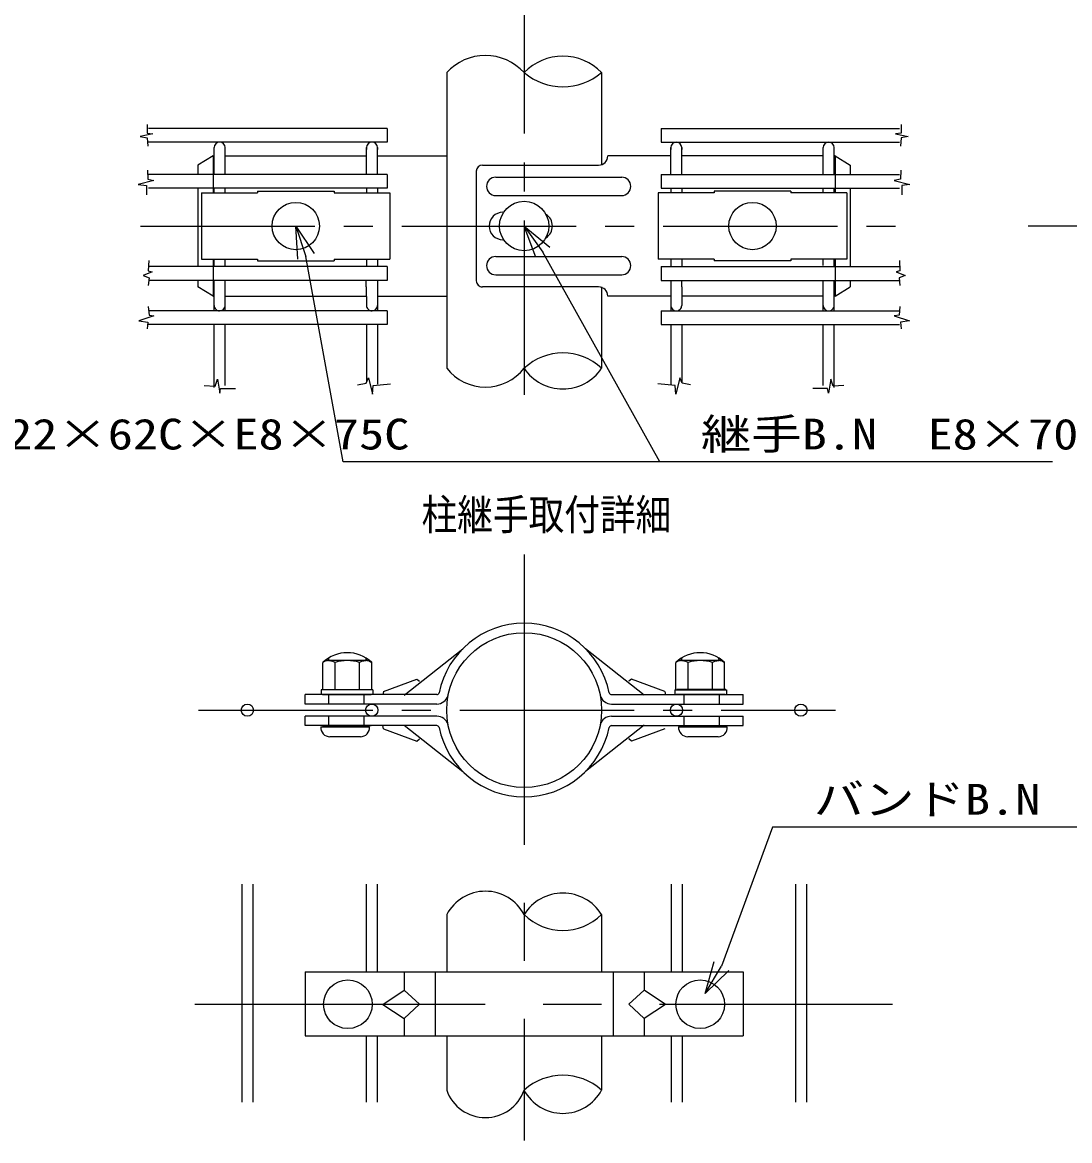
# Model space of a CAD drawing. Units: millimetres, scale not verified. Extents: x -2970 to 2970, y -2100 to 2100.
# Drawn here: x 1084 to 2229, y -261 to 962 of the extents above; entities that cross this region are included whole.
import ezdxf
from ezdxf.enums import TextEntityAlignment as Align

# ---------------------------------------------------------------- set-up
doc = ezdxf.new("R2010")
doc.units = ezdxf.units.MM
doc.header["$LTSCALE"] = 10
doc.linetypes.add('USER1', pattern=[28.575, 19.05, -3.175, 3.175, -3.175])
doc.linetypes.add('USER3', pattern=[50.8, 31.75, -6.35, 6.35, -6.35])
for name, color, linetype, lineweight in [('0-0_1', 7, 'Continuous', 25), ('0-1_0', 7, 'Continuous', 25), ('0-3_2', 7, 'Continuous', 25), ('0-4_EXTCNT-L', 1, 'Continuous', 25)]:
    doc.layers.add(name, color=color, linetype=linetype, lineweight=lineweight)
doc.styles.add('ＭＳ ゴシック', font='')
doc.styles.get('ＭＳ ゴシック').set_extended_font_data('MS Gothic')

# ---------------------------------------------------------------- blocks, each defined once
blk = doc.blocks.new('_Open30')
at = {"layer": '0-1_0', "color": 4}
blk.add_line((0, 0), (-10, 0), dxfattribs=at)
blk.add_lwpolyline([(-10, 2.679), (0, 0), (-10, -2.679)], dxfattribs=at)

msp = doc.modelspace()

# ---------------------------------------------------------------- linework, layer by layer
at = {"layer": '0-0_1', "color": 4, "linetype": 'USER1'}
for p, q in [((1632.85, 1316.46), (1632.85, 547.48)), ((1213.39, 739.06), (2059.56, 739.06)), ((2557.6, 739.06), (2184.1, 739.06)), ((1276.84, 209.59), (1973.39, 209.59))]:
    msp.add_line(p, q, dxfattribs=at)
at = {"layer": '0-0_1', "color": 4}
for p, q in [((1220.47, 850.22), (1220.47, 840.69)), ((2045.23, 850.22), (2045.23, 840.69)), ((1220.47, 840.69), (1226.67, 839.73)), ((1220.47, 835.44), (1221.42, 826.39)), ((2045.23, 840.69), (2039.04, 839.73)), ((2039.04, 839.73), (2052.86, 836.87)), ((2045.23, 835.44), (2044.28, 826.39)), ((2052.86, 836.87), (2045.23, 835.44)), ((2044.76, 800.17), (2044.28, 790.16)), ((1210.94, 784.44), (1219.99, 783.49)), ((1219.99, 783.49), (1219.99, 773)), ((2044.28, 790.16), (2037.61, 788.73)), ((2037.61, 788.73), (2054.77, 784.44)), ((2054.77, 784.44), (2045.71, 783.49)), ((2045.71, 783.49), (2045.71, 773)), ((2043.33, 701.5), (2043.8, 690.06)), ((1293.85, 694.62), (1293.85, 694.9)), ((1305.85, 694.62), (1305.85, 694.9)), ((1460.51, 694.9), (1460.51, 694.62)), ((1472.51, 694.9), (1472.51, 694.62)), ((1793.19, 694.9), (1793.19, 694.62)), ((1805.19, 694.9), (1805.19, 694.62)), ((1959.86, 694.62), (1959.86, 694.9)), ((1971.86, 694.62), (1971.86, 694.9)), ((2043.8, 690.06), (2039.51, 689.1)), ((2039.51, 689.1), (2049.52, 684.81)), ((1222.85, 682.43), (1221.9, 673.85)), ((2049.52, 684.81), (2042.85, 682.43)), ((2042.85, 682.43), (2043.8, 673.85)), ((1221.9, 650.97), (1222.85, 641.44)), ((2043.8, 650.97), (2042.85, 641.44)), ((1222.85, 641.44), (1228.1, 640.96)), ((2042.85, 641.44), (2037.61, 640.96)), ((2037.61, 640.96), (2054.29, 635.24)), ((1221.42, 633.81), (1220.47, 626.66)), ((2054.29, 635.24), (2044.28, 633.81)), ((2044.28, 633.81), (2045.23, 626.66)), ((1283.11, 564.59), (1295.02, 563.74)), ((1295.02, 563.74), (1297.58, 571.4)), ((1297.58, 571.4), (1300.13, 556.08)), ((1466.96, 555.23), (1467.81, 564.59)), ((1467.81, 564.59), (1486.54, 566.29)), ((1797.89, 564.59), (1779.17, 566.29)), ((1798.75, 555.23), (1797.89, 564.59)), ((1803, 573.1), (1798.75, 555.23)), ((1805.55, 567.14), (1803, 573.1)), ((1814.92, 565.44), (1805.55, 567.14)), ((1970.68, 563.74), (1968.13, 571.4)), ((1982.6, 564.59), (1970.68, 563.74)), ((1300.13, 556.08), (1300.98, 561.18)), ((1300.98, 561.18), (1317.15, 561.18)), ((1964.72, 561.18), (1948.55, 561.18))]:
    msp.add_line(p, q, dxfattribs=at)
at = {"layer": '0-0_1'}
for p, q in [((1483.18, 845.87), (1222.24, 845.87)), ((1483.18, 845.87), (1483.18, 830.87)), ((1782.52, 845.87), (2043.46, 845.87)), ((1782.52, 845.87), (1782.52, 830.87)), ((1483.18, 830.87), (1222.24, 830.87)), ((1293.85, 795.46), (1293.85, 824.87)), ((1293.85, 822.77), (1293.85, 824.87)), ((1305.85, 795.46), (1305.85, 824.88)), ((1305.85, 822.86), (1305.85, 824.87)), ((1460.51, 824.87), (1460.51, 822.86)), ((1472.51, 824.87), (1472.51, 822.77)), ((1782.52, 830.87), (2043.46, 830.87)), ((1793.19, 824.87), (1793.19, 822.77)), ((1805.19, 824.87), (1805.19, 822.86)), ((1959.86, 795.45), (1959.86, 824.88)), ((1959.86, 822.86), (1959.86, 824.87)), ((1971.86, 822.77), (1971.86, 824.87)), ((1971.86, 795.45), (1971.86, 824.87)), ((1292.85, 815.73), (1293.85, 815.73)), ((1305.85, 815.73), (1460.51, 815.73)), ((1472.51, 815.73), (1548.19, 815.73)), ((1793.19, 815.73), (1724.25, 815.73)), ((1959.86, 815.73), (1805.19, 815.73)), ((1972.85, 815.73), (1971.86, 815.73)), ((1305.85, 795.46), (1222.24, 795.45)), ((1276.19, 805.73), (1276.19, 795.46)), ((1293.85, 795.46), (1293.85, 796.43)), ((1483.18, 795.46), (1305.85, 795.45)), ((1483.18, 795.46), (1483.18, 780.46)), ((1580.55, 799.06), (1580.55, 679.06)), ((1587.22, 805.73), (1714.25, 805.73)), ((1782.52, 795.46), (1959.86, 795.45)), ((1782.52, 795.46), (1782.53, 780.46)), ((1959.86, 795.45), (2043.46, 795.45)), ((1971.86, 795.45), (1971.86, 796.43)), ((1989.52, 805.73), (1989.52, 795.45)), ((1601.74, 792.4), (1739.52, 792.4)), ((1483.18, 780.46), (1222.24, 780.45)), ((1276.19, 780.45), (1276.19, 694.62)), ((1293.85, 775.36), (1293.85, 780.45)), ((1305.85, 775.36), (1305.85, 780.45)), ((1460.51, 780.45), (1460.51, 775.36)), ((1472.51, 780.45), (1472.51, 775.36)), ((1601.74, 772.4), (1739.52, 772.4)), ((1782.53, 780.46), (2043.46, 780.45)), ((1793.19, 780.45), (1793.19, 775.36)), ((1805.19, 780.45), (1805.19, 775.36)), ((1959.86, 775.36), (1959.86, 780.45)), ((1971.86, 775.36), (1971.86, 780.45)), ((1989.52, 780.45), (1989.52, 694.62)), ((1609.56, 724.06), (1610.41, 724.06)), ((1293.85, 694.62), (1293.85, 702.76)), ((1305.85, 695.86), (1305.85, 702.76)), ((1460.51, 702.76), (1460.51, 694.62)), ((1472.51, 702.76), (1472.51, 694.62)), ((1601.74, 705.73), (1739.52, 705.73)), ((1793.19, 702.76), (1793.19, 694.62)), ((1805.19, 702.76), (1805.19, 694.62)), ((1959.86, 695.86), (1959.86, 702.76)), ((1971.86, 694.62), (1971.86, 702.76)), ((1483.18, 694.62), (1222.24, 694.62)), ((1276.19, 694.9), (1276.19, 694.62)), ((1483.18, 694.62), (1483.18, 679.62)), ((1601.74, 685.73), (1739.52, 685.73)), ((1782.53, 694.62), (2043.46, 694.62)), ((1782.53, 694.62), (1782.53, 679.62)), ((1989.52, 694.9), (1989.52, 694.62)), ((1483.18, 679.62), (1222.24, 679.62)), ((1276.19, 679.62), (1276.19, 672.4)), ((1293.85, 646.25), (1293.85, 679.62)), ((1305.85, 646.25), (1305.85, 679.62)), ((1460.27, 672.4), (1460.27, 679.62)), ((1472.51, 679.62), (1472.51, 646.25)), ((1782.53, 679.62), (2043.46, 679.62)), ((1793.19, 679.62), (1793.19, 646.25)), ((1805.44, 672.4), (1805.44, 679.62)), ((1959.86, 646.25), (1959.86, 679.62)), ((1971.86, 646.25), (1971.86, 679.62)), ((1989.52, 679.62), (1989.52, 672.4)), ((1460.27, 672.4), (1460.51, 652.25)), ((1805.44, 672.4), (1805.19, 652.25)), ((1483.18, 646.25), (1222.24, 646.25)), ((1483.18, 646.25), (1483.18, 631.25)), ((1782.53, 646.25), (2043.46, 646.25)), ((1782.53, 646.25), (1782.53, 631.25)), ((1483.18, 631.25), (1222.24, 631.25)), ((1293.85, 562.39), (1293.85, 631.25)), ((1305.85, 564.47), (1305.85, 631.25)), ((1460.51, 631.25), (1460.51, 568.23)), ((1472.51, 631.25), (1472.51, 566.14)), ((1782.53, 631.25), (2043.46, 631.25)), ((1793.19, 631.25), (1793.19, 566.14)), ((1805.19, 631.25), (1805.19, 568.23)), ((1959.86, 564.47), (1959.86, 631.25)), ((1971.86, 562.39), (1971.86, 631.25)), ((1537.29, 226.59), (1393.32, 226.59)), ((1393.32, 216.25), (1393.32, 226.59)), ((1467.41, 231.59), (1410.74, 231.59)), ((1410.74, 231.59), (1410.74, 226.59)), ((1419.16, 216.25), (1419.16, 226.59)), ((1457.91, 216.25), (1457.91, 226.59)), ((1467.41, 231.59), (1467.41, 226.59)), ((1728.41, 226.59), (1872.38, 226.59)), ((1797.52, 231.59), (1797.52, 226.59)), ((1797.52, 231.59), (1854.19, 231.59)), ((1797.52, 226.59), (1854.19, 226.59)), ((1797.52, 226.59), (1854.19, 226.59)), ((1807.8, 216.25), (1807.8, 226.59)), ((1846.55, 216.25), (1846.55, 226.59)), ((1854.19, 231.59), (1854.19, 226.59)), ((1872.38, 216.25), (1872.38, 226.59)), ((1537.29, 216.25), (1393.32, 216.25)), ((1728.41, 216.25), (1872.38, 216.25)), ((1537.29, 202.92), (1393.32, 202.92)), ((1393.32, 192.59), (1393.32, 202.92)), ((1419.16, 192.59), (1419.16, 202.92)), ((1457.91, 192.59), (1457.91, 202.92)), ((1728.41, 202.92), (1872.38, 202.92)), ((1807.8, 192.59), (1807.8, 202.92)), ((1846.55, 192.59), (1846.55, 202.92)), ((1872.38, 192.59), (1872.38, 202.92)), ((1537.3, 192.59), (1393.32, 192.59)), ((1728.41, 192.59), (1872.38, 192.59)), ((1324.19, 19.18), (1324.19, -219.11)), ((1336.19, 19.18), (1336.19, -219.11)), ((1460.19, 19.18), (1460.19, -76.81)), ((1472.19, 19.18), (1472.19, -76.81)), ((1793.52, 19.18), (1793.52, -76.81)), ((1805.52, 19.18), (1805.52, -76.81)), ((1929.52, 19.18), (1929.52, -219.11)), ((1941.52, 19.18), (1941.52, -219.11)), ((1393.32, -76.81), (1872.38, -76.81)), ((1535.41, -76.81), (1535.41, -146.81)), ((1730.3, -76.81), (1730.3, -146.81)), ((1393.32, -146.81), (1872.38, -146.81)), ((1460.19, -146.81), (1460.19, -219.11)), ((1472.19, -146.81), (1472.19, -219.11)), ((1793.52, -146.81), (1793.52, -219.11)), ((1805.52, -146.81), (1805.52, -219.11))]:
    msp.add_line(p, q, dxfattribs=at)
at = {"layer": '0-0_1', "color": 4, "linetype": 'USER3'}
for p, q in [((1632.85, 379.74), (1632.85, -261.3)), ((1272.83, -112.12), (2035.69, -112.12))]:
    msp.add_line(p, q, dxfattribs=at)
at = {"layer": '0-0_1', "color": 4}
for points in [[(1226.67, 839.73), (1212.84, 836.87), (1220.47, 835.44)], [(1220.95, 800.17), (1221.42, 790.16), (1228.1, 788.73), (1210.94, 784.44)], [(1222.38, 701.5), (1221.9, 690.06), (1226.19, 689.1)], [(1226.19, 689.1), (1216.18, 684.81), (1222.85, 682.43)], [(1228.1, 640.96), (1211.41, 635.24), (1221.42, 633.81)], [(1450.79, 565.44), (1460.15, 567.14), (1462.7, 573.1), (1466.96, 555.23)], [(1968.13, 571.4), (1965.58, 556.08), (1964.72, 561.18)]]:
    msp.add_lwpolyline(points, dxfattribs=at)
at = {"layer": '0-0_1'}
for centre, radius in [((1632.85, 209.59), 84.67), ((1330.19, 209.59), 6.67), ((1466.19, 209.59), 6.67), ((1799.52, 209.59), 6.67), ((1935.52, 209.59), 6.67)]:
    msp.add_circle(centre, radius, dxfattribs=at)
for centre, radius, start, end in [((1299.85, 824.87), 6, 90, 179.99992), ((1299.85, 824.87), 6, 0, 90), ((1466.51, 824.87), 6, 90, 179.99992), ((1466.51, 824.87), 6, 0, 90), ((1799.19, 824.87), 6, 89.99995, 179.99995), ((1799.19, 824.87), 6, 0.00003, 89.99995), ((1965.86, 824.87), 6, 89.99995, 179.99995), ((1965.86, 824.87), 6, 0.00003, 89.99995), ((1714.25, 815.73), 10, 270, 0), ((1587.22, 799.06), 6.67, 90, 179.99992), ((1601.74, 782.4), 10, 90, 270), ((1739.52, 782.4), 10, 270, 90), ((1609.56, 739.06), 15, 90, 270), ((1648.77, 739.06), 15, 301.62469, 58.37531), ((1601.74, 695.73), 10, 90, 270), ((1739.52, 695.73), 10, 270, 90), ((1587.22, 679.06), 6.67, 179.99992, 270), ((1714.25, 662.4), 10, 0, 90), ((1299.85, 652.25), 6, 179.99992, 270), ((1299.85, 652.25), 6, 270, 0), ((1466.51, 652.25), 6, 179.99992, 270), ((1466.51, 652.25), 6, 270, 0), ((1799.19, 652.25), 6, 179.99995, 269.99995), ((1799.19, 652.25), 6, 269.99995, 0.00003), ((1965.86, 652.25), 6, 179.99995, 269.99995), ((1965.86, 652.25), 6, 269.99995, 0.00003), ((1416.35, 267.09), 3.33, 270, 351.77787), ((1462.54, 267.09), 3.33, 188.21094, 270.00006), ((1802.28, 267.09), 3.33, 270, 351.77787), ((1848.47, 267.09), 3.33, 188.21094, 270.00006), ((1537.29, 229.17), 2.58, 270, 344.23324), ((1537.29, 229.17), 12.92, 269.99916, 344.2324), ((1728.41, 229.17), 12.92, 195.76767, 270), ((1728.41, 229.17), 2.58, 195.76683, 270), ((1537.29, 190), 12.92, 15.76761, 90), ((1728.41, 190), 12.92, 90, 164.2319), ((1537.29, 190), 2.58, 15.76676, 90), ((1728.41, 190), 2.58, 90, 164.23106)]:
    msp.add_arc(centre, radius, start, end, dxfattribs=at)
at = {"layer": '0-1_0'}
for p, q in [((1548.19, 906.8), (1548.19, 583.42)), ((1717.52, 906.8), (1717.52, 806.28)), ((1460.51, 795.46), (1460.51, 824.87)), ((1472.51, 795.46), (1472.51, 824.87)), ((1793.19, 795.46), (1793.19, 824.87)), ((1805.19, 795.46), (1805.19, 824.87)), ((1292.85, 815.73), (1276.19, 805.73)), ((1292.85, 815.73), (1292.85, 775.36)), ((1972.85, 815.73), (1989.52, 805.73)), ((1972.85, 815.73), (1972.85, 775.36)), ((1280.16, 775.36), (1280.14, 702.76)), ((1280.16, 775.36), (1280.14, 702.76)), ((1280.16, 775.36), (1341.16, 775.36)), ((1280.16, 775.36), (1341.16, 775.36)), ((1341.16, 777.06), (1425.16, 777.06)), ((1341.16, 777.06), (1425.16, 777.06)), ((1341.16, 777.06), (1341.16, 775.36)), ((1341.16, 777.06), (1341.16, 775.36)), ((1425.16, 777.06), (1425.16, 775.36)), ((1425.16, 777.06), (1425.16, 775.36)), ((1425.16, 775.36), (1486.16, 775.36)), ((1425.16, 775.36), (1486.16, 775.36)), ((1486.16, 775.36), (1486.14, 702.76)), ((1486.16, 775.36), (1486.14, 702.76)), ((1840.55, 775.36), (1779.55, 775.36)), ((1840.55, 775.36), (1779.55, 775.36)), ((1779.55, 775.36), (1779.56, 702.76)), ((1924.55, 777.06), (1840.55, 777.06)), ((1924.55, 777.06), (1840.55, 777.06)), ((1840.55, 777.06), (1840.55, 775.36)), ((1840.55, 777.06), (1840.55, 775.36)), ((1924.55, 777.06), (1924.55, 775.36)), ((1924.55, 777.06), (1924.55, 775.36)), ((1985.55, 775.36), (1924.55, 775.36)), ((1985.55, 775.36), (1924.55, 775.36)), ((1985.55, 775.36), (1985.56, 702.76)), ((1280.14, 702.76), (1341.14, 702.76)), ((1280.14, 702.76), (1341.14, 702.76)), ((1292.85, 702.76), (1292.85, 662.4)), ((1341.14, 702.76), (1341.14, 701.06)), ((1341.14, 702.76), (1341.14, 701.06)), ((1341.14, 701.06), (1425.14, 701.06)), ((1341.14, 701.06), (1425.14, 701.06)), ((1425.14, 702.76), (1486.14, 702.76)), ((1425.14, 702.76), (1486.14, 702.76)), ((1425.14, 702.76), (1425.14, 701.06)), ((1425.14, 702.76), (1425.14, 701.06)), ((1840.56, 702.76), (1779.56, 702.76)), ((1840.56, 702.76), (1779.56, 702.76)), ((1840.56, 702.76), (1840.56, 701.06)), ((1840.56, 702.76), (1840.56, 701.06)), ((1924.56, 701.06), (1840.56, 701.06)), ((1924.56, 701.06), (1840.56, 701.06)), ((1985.56, 702.76), (1924.56, 702.76)), ((1985.56, 702.76), (1924.56, 702.76)), ((1924.56, 702.76), (1924.56, 701.06)), ((1924.56, 702.76), (1924.56, 701.06)), ((1972.85, 702.76), (1972.85, 662.4)), ((1292.85, 662.4), (1276.19, 672.4)), ((1292.85, 662.4), (1293.85, 662.4)), ((1305.85, 662.4), (1460.39, 662.4)), ((1472.51, 662.4), (1548.19, 662.4)), ((1714.25, 672.4), (1587.22, 672.4)), ((1717.52, 672.4), (1717.52, 583.42)), ((1793.19, 662.4), (1724.25, 662.4)), ((1959.86, 662.4), (1805.31, 662.4)), ((1972.85, 662.4), (1971.86, 662.4)), ((1972.85, 662.4), (1989.52, 672.4)), ((1501.5, 226.03), (1565.7, 276.74)), ((1764.21, 226.03), (1700, 276.74)), ((1478.94, 229.99), (1515.65, 243.43)), ((1515.65, 243.43), (1518.5, 241.18)), ((1750.06, 243.43), (1747.21, 241.18)), ((1786.77, 229.99), (1750.06, 243.43)), ((1478.94, 229.99), (1478.32, 226.47)), ((1786.77, 229.99), (1787.39, 226.47)), ((1410.48, 191.13), (1463.77, 191.13)), ((1412.41, 192.59), (1465.74, 192.59)), ((1478.94, 189.18), (1478.32, 192.7)), ((1501.5, 193.14), (1565.7, 142.43)), ((1764.21, 193.14), (1700, 142.43)), ((1799.19, 192.59), (1852.52, 192.59)), ((1801.74, 191.13), (1855.03, 191.13)), ((1453.84, 180.52), (1420.41, 180.52)), ((1845.09, 180.52), (1811.67, 180.52)), ((1548.19, -13.95), (1548.19, -76.81)), ((1717.52, -13.95), (1717.52, -76.81)), ((1393.32, -76.81), (1393.32, -146.81)), ((1501.5, -76.81), (1501.5, -96.66)), ((1764.21, -76.81), (1764.21, -96.66)), ((1872.38, -76.81), (1872.38, -146.81)), ((1478.32, -112.36), (1501.5, -96.66)), ((1501.5, -96.66), (1518.5, -112.12)), ((1764.21, -96.66), (1747.21, -112.12)), ((1787.39, -112.36), (1764.21, -96.66)), ((1478.32, -112.36), (1501.5, -127.57)), ((1518.5, -112.12), (1501.5, -127.57)), ((1747.21, -112.12), (1764.21, -127.57)), ((1501.5, -127.57), (1501.5, -146.81)), ((1548.19, -146.81), (1548.19, -206.05)), ((1717.52, -146.81), (1717.52, -206.05))]:
    msp.add_line(p, q, dxfattribs=at)
for points in [[(1478.94, 189.18), (1515.65, 175.74), (1518.5, 177.99)], [(1786.77, 189.18), (1750.06, 175.74), (1747.21, 177.99)], [(1787.39, -112.36), (1764.21, -127.57), (1764.21, -146.81)]]:
    msp.add_lwpolyline(points, dxfattribs=at)
for centre, radius in [((1383.15, 739.06), 25.89), ((1632.85, 739.06), 27), ((1882.56, 739.06), 25.89), ((1440.08, -112.12), 26.6), ((1825.33, -112.12), 26.6)]:
    msp.add_circle(centre, radius, dxfattribs=at)
for centre, radius, start, end in [((1590.52, 868.37), 57.18, 42.23512, 137.76805), ((1675.19, 866), 58.8, 43.94705, 136.05266), ((1675.19, 957.02), 65.68, 229.87007, 310.12909), ((1675.19, 538.79), 61.51, 46.51018, 133.49557), ((1590.52, 616.95), 54, 218.38161, 321.61478), ((1675.19, 611.72), 50.92, 213.7664, 326.23242), ((1632.85, 209.59), 94.97, 11.46849, 168.53151), ((1439.46, 233.8), 38.59, 46.28861, 133.71139), ((1825.4, 233.8), 38.59, 46.28861, 133.71139), ((1420.41, 190.47), 9.95, 176.19696, 270), ((1453.84, 190.47), 9.95, 270, 3.80304), ((1632.85, 209.59), 94.97, 191.46813, 348.53187), ((1811.67, 190.47), 9.95, 176.19696, 270), ((1845.09, 190.47), 9.95, 270, 3.80304), ((1590.52, -36.47), 47.95, 28.00786, 151.98856), ((1675.19, -40.65), 50.05, 32.23597, 147.76662), ((1675.19, 29.05), 60.35, 225.45009, 314.54629), ((1675.19, -253.11), 63.3, 48.02824, 131.97208), ((1590.52, -191.27), 44.84, 199.24879, 340.75375), ((1675.19, -183.61), 47.91, 207.92526, 332.07547)]:
    msp.add_arc(centre, radius, start, end, dxfattribs=at)
at = {"layer": '0-3_2'}
for p, q in [((1416.37, 263.76), (1412.8, 261.69)), ((1412.8, 231.81), (1412.8, 261.69)), ((1462.56, 263.76), (1416.37, 263.76)), ((1426.13, 231.81), (1426.13, 261.69)), ((1452.8, 231.81), (1452.8, 261.69)), ((1462.56, 263.76), (1466.13, 261.69)), ((1466.13, 231.81), (1466.13, 261.69)), ((1802.3, 263.76), (1798.73, 261.69)), ((1798.73, 231.81), (1798.73, 261.69)), ((1848.49, 263.76), (1802.3, 263.76)), ((1812.06, 231.81), (1812.06, 261.69)), ((1838.73, 231.81), (1838.73, 261.69)), ((1848.49, 263.76), (1852.06, 261.69)), ((1852.06, 231.81), (1852.06, 261.69)), ((1411.66, 231.95), (1464.99, 231.95)), ((1412.41, 226.59), (1465.74, 226.59)), ((1852.52, 226.59), (1799.19, 226.59)), ((1853.28, 231.95), (1799.94, 231.95)), ((1423.79, 192.64), (1423.79, 191.38)), ((1450.46, 192.85), (1450.46, 191.38)), ((1815.05, 192.64), (1815.05, 191.38)), ((1841.71, 192.85), (1841.71, 191.38))]:
    msp.add_line(p, q, dxfattribs=at)
for centre, radius, start, end in [((1416.37, 239.65), 24.11, 66.12587, 90.00027), ((1439.44, 219.7), 44.06, 72.36212, 107.59195), ((1462.56, 239.65), 24.11, 90, 113.89252), ((1802.3, 239.65), 24.11, 66.12587, 90.00027), ((1825.38, 219.7), 44.06, 72.36212, 107.59195), ((1848.49, 239.65), 24.11, 90, 113.89252)]:
    msp.add_arc(centre, radius, start, end, dxfattribs=at)
at = {"layer": '0-4_EXTCNT-L', "color": 4}
for points in [[(2189.46, 481), (1781.14, 481), (1653.12, 710.53)], [(2210.74, 481), (1434.96, 481), (1394.31, 705.89)], [(2358.77, 81.61), (1904.52, 81.61), (1848.67, -70.33)]]:
    msp.add_lwpolyline(points, dxfattribs=at)

# ---------------------------------------------------------------- block references
at = {"layer": '0-4_EXTCNT-L', "xscale": 3.5, "yscale": 3.5}
for p, rotation in [((1383.15, 739.06), 108.59372), ((1632.85, 739.06), 125.38478), ((1830.7, -100.37), 239.12273)]:
    msp.add_blockref('_Open30', p, dxfattribs=dict(at, rotation=rotation))

# ---------------------------------------------------------------- texts
at = {"layer": '0-0_1', "color": 4, "style": 'ＭＳ ゴシック', "width": 0.85}
msp.add_text('柱継手取付詳細', height=33.65, dxfattribs=at).set_placement((1520.64, 396.48), align=Align.BOTTOM_LEFT)
at = {"layer": '0-4_EXTCNT-L', "color": 4, "style": 'ＭＳ ゴシック', "width": 1.2}
for s, p in [('パネル金具B.N\u3000P22×62C×E8×75C', (626.96, 484.53)), ('継手B.N\u3000E8×70C', (1826.14, 484.53)), ('バンドB.N\u3000E8×24C', (1949.52, 85.13))]:
    msp.add_text(s, height=33.67, dxfattribs=at).set_placement(p, align=Align.BOTTOM_LEFT)

doc.saveas('drawing.dxf')
